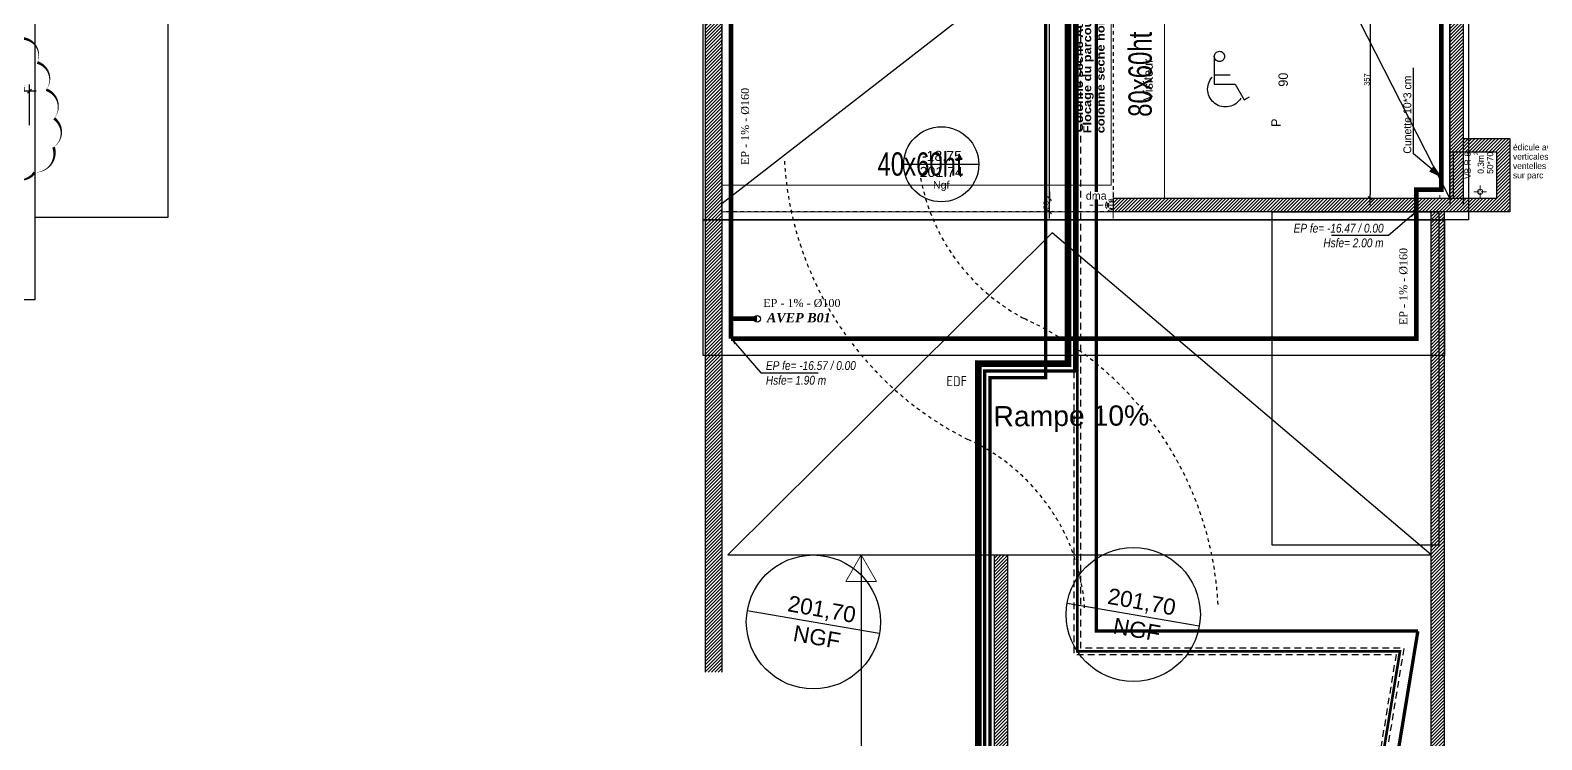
# Model space of a CAD drawing. Header units: centimetres. Extents: x 2452 to 16512, y -4226 to 6371.
# Drawn here: x 9811 to 12078, y 1532 to 2597 of the extents above; entities that cross this region are included whole.
import ezdxf

# ---------------------------------------------------------------- set-up
doc = ezdxf.new("R2010")
doc.units = ezdxf.units.CM
doc.header["$PDMODE"] = 67
for name, pattern in [('ACAD_ISO02W100', [15, 12, -3]), ('prlm_ef', [0.165, 0.1, -0.065]), ('prlm_ep', [2.5, 1.25, -0.25, 0.25, -0.25, 0.25, -0.25]), ('Style de ligne -11', [0.347222, 0.20828, -0.138942]), ('VW-01', [0.41656, 0.20828, -0.20828])]:
    doc.linetypes.add(name, pattern=pattern)
doc.layers.get('0').update_dxf_attribs({"color": 252, "lineweight": 18})
for name, color, linetype, lineweight in [('01_poutres', 40, 'Continuous', 20), ('01_texte_repere', 252, 'Continuous', 20), ('prlm-ELEC-BT', 1, 'Continuous', 25), ('prlm-ELEC-CFO', 1, 'Continuous', 25), ('prlm-TELECOM', 3, 'Continuous', 25)]:
    doc.layers.add(name, color=color, linetype=linetype, lineweight=lineweight)
for name, color, linetype in [('01_texte', 252, 'Continuous'), ('B GÈnÈral_Hatch', 252, 'Continuous'), ('B Général', 252, 'Continuous'), ('C ANNOTATIONS-cotation', 252, 'Continuous'), ('C ANNOTATIONS-Niveaux', 252, 'Continuous'), ('C ANNOTATIONS-prestations', 252, 'Continuous'), ('C ANNOTATIONS-texte', 252, 'Continuous'), ('C ANNOTATIONS-texte_Hatch', 252, 'Continuous'), ('prlm-BA', 30, 'Continuous'), ('prlm-EAU-EF', 161, 'Continuous'), ('prlm-EAU-EP', 141, 'Continuous'), ('prlm-EAU-EPEXT', 145, 'Continuous'), ('prlm-MOD', 64, 'Continuous')]:
    doc.layers.add(name, color=color, linetype=linetype)
doc.layers.add('prlm-ZEROPLOT', color=254, linetype='Continuous', plot=False)
doc.styles.add('Arial', font='arial.ttf')
doc.styles.add('CEDREP', font='GILC____.TTF')
doc.styles.add('Eurostile', font='Eurosti.TTF')
doc.styles.add('Eurostile (bold)', font='Eurostib.TTF')
doc.styles.add('Geneva', font='arial.ttf')
doc.styles.add('Helvetica', font='arial.ttf')
doc.styles.add('prlm-eau-ef', font='ariblk.ttf', dxfattribs={"height": 18})
doc.styles.add('prlm-eau-ep', font='timesbi.ttf', dxfattribs={"height": 18})
doc.styles.add('prlm-eau-euev', font='pala.ttf', dxfattribs={"height": 18})
doc.styles.add('prlm-elec-cfo', font='comic.ttf', dxfattribs={"height": 12})
doc.styles.get("Standard").update_dxf_attribs({"font": 'isocp.shx', "height": 15})
doc.dimstyles.new('100é', dxfattribs={"dimtxt": 8.470801, "dimasz": 6.232178, "dimexe": 10, "dimexo": 25, "dimgap": 1, "dimtad": 1, "dimdec": 1, "dimtxsty": 'Eurostile', "dimblk": 'VW_SLASH', "dimblk1": 'VW_SLASH', "dimblk2": 'VW_SLASH', "dimcen": 0, "dimdle": 10, "dimazin": 0, "dimtfac": 1, "dimtdec": 1, "dimtix": 1, "dimtmove": 0, "dimatfit": 0, "dimldrblk": 'VW_FILLEDARROW', "dimfxl": 50.8, "dimfxlon": 1, "dimfrac": 2, "dimtolj": 1, "dimarcsym": 0})
doc.dimstyles.new('ISO-25', dxfattribs={"dimtxt": 2.5, "dimasz": 2.5, "dimexe": 1.25, "dimexo": 0.625, "dimtad": 1, "dimtxsty": 'Standard', "dimcen": 2.5, "dimadec": 0, "dimazin": 0, "dimtfac": 1, "dimtmove": 0, "dimatfit": 3, "dimfxl": 1, "dimarcsym": 0})
pattern_1 = [(45, (0, 0), (2.4253472, -2.6458333), [])]

# ---------------------------------------------------------------- blocks, each defined once
blk = doc.blocks.new('Groupe-3-1')
at = {"layer": 'C ANNOTATIONS-prestations', "linetype": 'VW-01', "ltscale": 25.4}
for centre, radius, start, end in [((11441.6, 2430), 500, 183.3525, 243.3575), ((11441.6, 2430), 300, 186.5002, 243.3575), ((11093.3, 1710), 500, 2.9039, 65.5737), ((11093.3, 1710), 300, 3.874, 65.5737)]:
    blk.add_arc(centre, radius, start, end, dxfattribs=at)
blk = doc.blocks.new('Groupe-26-1')
at = {"layer": 'B Général', "linetype": 'Continuous', "lineweight": 18}
for p, q in [((11057.5, 1809.7), (11034.4, 1769.8)), ((11057.5, 1809.7), (11080.6, 1769.8)), ((11034.4, 1769.8), (11057.5, 1769.8)), ((11080.6, 1769.8), (11057.5, 1769.8))]:
    blk.add_line(p, q, dxfattribs=at)
blk = doc.blocks.new('Groupe-105-1')
at = {"layer": 'B Général', "linetype": 'Continuous'}
blk.add_line((11564.5, 1702.8), (11366.5, 1737), dxfattribs=at)
blk.add_circle((11465.6, 1720.3), 100.5, dxfattribs=at)
at = {"layer": 'B Général', "insert": (11487.8, 1793.1), "char_height": 24.06, "attachment_point": 2, "rotation": 349.9238, "line_spacing_factor": 1.05726, "style": 'Geneva'}
blk.add_mtext('\\P201,70 \\PNGF\\P', dxfattribs=at)
blk = doc.blocks.new('Groupe-106-1')
at = {"layer": 'B Général', "linetype": 'Continuous'}
blk.add_line((11084.7, 1691.6), (10886.8, 1725.8), dxfattribs=at)
blk.add_circle((10985.8, 1709.1), 100.5, dxfattribs=at)
at = {"layer": 'B Général', "insert": (11008.1, 1781.9), "char_height": 24.06, "attachment_point": 2, "rotation": 349.9238, "line_spacing_factor": 1.05726, "style": 'Geneva'}
blk.add_mtext('\\P201,70 \\PNGF\\P', dxfattribs=at)
blk = doc.blocks.new('Groupe-109-1')
at = {"layer": 'B GÈnÈral_Hatch', "linetype": 'Continuous'}
h = blk.add_hatch(dxfattribs=at)
h.set_pattern_fill('50_BETON', color=256, style=0, pattern_type=2)
h.set_pattern_definition(pattern_1)
h.paths.add_polyline_path([(11912.4, 1179.1), (11932.4, 1195.9), (11932.4, 2324.5), (11912.4, 2324.5)])
h = blk.add_hatch(dxfattribs=at)
h.set_pattern_fill('50_BETON', color=256, style=0, pattern_type=2)
h.set_pattern_definition(pattern_1)
h.paths.add_polyline_path([(11257.3, 1058.8), (11277.3, 1065.4), (11277.3, 1809.7), (11257.3, 1809.7)])
at = {"layer": 'B Général', "linetype": 'Continuous'}
for p, q in [((11912.4, 1179.1), (11912.4, 2324.5)), ((11912.4, 1179.1), (11912.4, 2324.5)), ((11932.4, 1195.9), (11932.4, 2324.5)), ((11932.4, 1195.9), (11932.4, 2324.5)), ((10857.7, 1809.7), (11343.9, 2293)), ((11912.4, 1810), (11343.9, 2293)), ((10857.7, 1809.7), (11912.4, 1810)), ((10857.7, 1809.7), (11257.3, 1809.7)), ((11057.5, 1809.7), (11057.5, 869.7)), ((11257.3, 1058.8), (11257.3, 1809.7)), ((11257.3, 1058.8), (11257.3, 1809.7)), ((11277.3, 1065.4), (11277.3, 1809.7)), ((11277.3, 1286.2), (11277.3, 1809.7)), ((11057.5, 1776.3), (11057.5, 921.3))]:
    blk.add_line(p, q, dxfattribs=at)
at = {"layer": 'B Général', "linetype": 'Continuous', "flags": 128}
blk.add_lwpolyline([(11673.9, 1824.5), (11673.9, 2324.5), (11923.9, 2324.5), (11923.9, 1824.5)], close=True, dxfattribs=at)
at = {"layer": 'B Général'}
for name in ['Groupe-105-1', 'Groupe-106-1', 'Groupe-26-1']:
    blk.add_blockref(name, (0, 0), dxfattribs=at)
at = {"layer": 'C ANNOTATIONS-prestations'}
blk.add_blockref('Groupe-3-1', (0, 0), dxfattribs=at)
at = {"layer": 'B Général', "insert": (11255.8, 2032.9), "char_height": 30.39, "attachment_point": 1, "rotation": 0.3682, "line_spacing_factor": 0.830883, "style": 'Helvetica'}
blk.add_mtext('Rampe 10%', dxfattribs=at)
blk = doc.blocks.new('Groupe-113-1')
at = {"layer": 'C ANNOTATIONS-Niveaux', "linetype": 'Continuous'}
for p, q in [((11121.4, 2395.9), (11233.9, 2395.9)), ((11140.1, 2395.9), (11215.1, 2395.9))]:
    blk.add_line(p, q, dxfattribs=at)
blk.add_circle((11177.6, 2395.9), 56.3, dxfattribs=at)
at = {"layer": 'C ANNOTATIONS-Niveaux', "attachment_point": 2, "rotation": 0, "line_spacing_factor": 0.959385, "style": 'Arial'}
for s, insert, char_height in [('-18,75', (11178.6, 2416.1), 15.15), ('201.74', (11177.6, 2392), 15.15), ('Ngf', (11177.6, 2370.7), 11.36)]:
    blk.add_mtext(s, dxfattribs=dict(at, insert=insert, char_height=char_height))
blk = doc.blocks.new('Groupe-116-1')
at = {"layer": 'B Général', "lineweight": 18}
for p, q in [((11985.7625, 2356.1625), (11985.7625, 2363.975)), ((11984.2, 2354.6), (11976.3875, 2354.6)), ((11985.7625, 2353.0375), (11985.7625, 2345.225)), ((11987.325, 2354.6), (11995.1375, 2354.6))]:
    blk.add_line(p, q, dxfattribs=at)
blk.add_circle((11985.7625, 2354.6), 3.9062, dxfattribs=at)
blk = doc.blocks.new('Parking Spaces-12')
at = {"layer": 'B Général', "linetype": 'Continuous'}
for p, q in [((0, 0), (0, 500)), ((357, 0), (357, 500)), ((0, 0), (357, 0))]:
    blk.add_line(p, q, dxfattribs=at)
at = {"layer": 'B Général', "insert": (178.5, 250), "char_height": 14.12, "attachment_point": 5, "line_spacing_factor": 0.894142, "style": 'Eurostile'}
blk.add_mtext('90', dxfattribs=at)
blk = doc.blocks.new('Groupe-124-1')
at = {"layer": 'C ANNOTATIONS-texte_Hatch', "linetype": 'Continuous'}
blk.add_hatch(color=250, dxfattribs=at).paths.add_polyline_path([(11916.3, 2391.6), (11925.5, 2378), (11910.7, 2385.2)])
at = {"layer": 'C ANNOTATIONS-texte', "flags": 128}
blk.add_lwpolyline([(11925.5, 2378), (11885.9, 2411.8), (11885.9, 2540.5)], dxfattribs=at)
blk.add_lwpolyline([(11916.3, 2391.6), (11925.5, 2378), (11910.7, 2385.2)], close=True, dxfattribs=at)
at = {"layer": 'C ANNOTATIONS-texte', "insert": (11870.6, 2411.8), "char_height": 11.765, "attachment_point": 1, "rotation": 90, "line_spacing_factor": 0.894142, "style": 'Eurostile'}
blk.add_mtext('Cunette 10*3 cm', dxfattribs=at)
blk = doc.blocks.new('Hand.')
at = {"layer": 'B Général', "linetype": 'Continuous'}
for p, q in [((-21.3, 34.1), (-21.3, -7.4)), ((-21.3, 6.3), (2.7, 6.3)), ((-21.3, -7.4), (9.9, -7.4)), ((9.9, -7.4), (23.5, -31.1)), ((23.5, -31.1), (31.3, -26.6))]:
    blk.add_line(p, q, dxfattribs=at)
at = {"layer": 'B Général', "linetype": 'Continuous', "flags": 128}
blk.add_lwpolyline([(-13.7, 26.4, -0.414214), (-21.3, 34.1, -0.414214), (-13.7, 41.8, -0.414214), (-6, 34.1, -0.414214)], format="xyb", close=True, dxfattribs=at)
blk.add_lwpolyline([(18.4, -28.8), (18.4, -28.8, -0.440622), (-20.4, -36.6), (-20.4, -36.6, -0.440622), (-24.6, 2.7)], format="xyb", dxfattribs=at)
blk = doc.blocks.new('xi.ep')
at = {"layer": 'prlm-EAU-EP', "color": 0, "linetype": 'ByBlock', "lineweight": -2}
blk.add_circle((0, 0), 5, dxfattribs=at)
blk = doc.blocks.new('xi.epext')
at = {"layer": 'prlm-EAU-EPEXT', "color": 0, "linetype": 'ByBlock', "lineweight": -2}
blk.add_circle((0, 0), 5, dxfattribs=at)
blk = doc.blocks.new('A$C711F189D')
at = {"layer": '01_poutres', "color": 0}
for points in [[(2223, -1013), (2223, -1349.9)], [(2303, -1013), (2303, -1369.9)], [(1638.9, -1349.9), (2223, -1349.9)], [(1638.9, -1389.9), (2226, -1389.9)]]:
    blk.add_lwpolyline(points, dxfattribs=at)
at = {"layer": '01_texte', "color": 0}
for points in [[(2305.3, -859.4), (2305.3, -859.4), (1638.9, -1378)], [(2470.6, -859.4), (2731, -1369.9)]]:
    blk.add_lwpolyline(points, dxfattribs=at)
at = {"layer": '01_texte_repere', "color": 0, "char_height": 35, "width": 164.804, "attachment_point": 8, "style": 'CEDREP'}
for s, insert, rotation in [('80x60ht ', (2284.3, -1183.4), 90), ('40x60ht ', (1936.4, -1336.1), 0.0002)]:
    blk.add_mtext(s, dxfattribs=dict(at, insert=insert, rotation=rotation))
blk = doc.blocks.new('xi.dma')
at = {"layer": 'prlm-ELEC-CFO', "color": 0, "linetype": 'ACAD_ISO02W100', "lineweight": 5, "flags": 128}
for points in [[(0, 0), (0, 35)], [(-20, 0), (20, 0)]]:
    blk.add_lwpolyline(points, dxfattribs=at)
at = {"layer": 'prlm-ELEC-CFO', "color": 0, "linetype": 'ByBlock', "lineweight": 5}
for radius, start, end in [(9, 145, 191.803), (6.5, 145, 199.0387), (9, 55, 125), (5, 145, 207.3745), (6.5, 55, 125), (5, 55, 125), (5, 332.6255, 35), (6.5, 340.9613, 35), (9, 348.197, 35)]:
    blk.add_arc((0, 2.4), radius, start, end, dxfattribs=at)
blk = doc.blocks.new('VW_SLASH')
at = {"linetype": 'ByBlock', "lineweight": -2}
blk.add_line((1.6, 0), (-1, 0), dxfattribs=at)
at = {"lineweight": 20, "flags": 128}
blk.add_lwpolyline([(0.5, 0.5), (-0.5, -0.5)], dxfattribs=at)
blk = doc.blocks.new('*D238')
at = {"layer": 'C ANNOTATIONS-cotation', "color": 0, "linetype": 'Continuous', "lineweight": -2, "transparency": 16777216}
blk.add_line((11821, 2695.2), (11821, 2350.8), dxfattribs=at)
at = {"layer": 'Defpoints', "color": 0, "linetype": 'Continuous', "transparency": 16777216}
for p in [(11899.5, 2701.4), (11821, 2344.6), (11899.5, 2344.6)]:
    blk.add_point(p, dxfattribs=at)
at = {"layer": 'C ANNOTATIONS-cotation', "color": 0, "linetype": 'Continuous', "lineweight": -2, "transparency": 16777216, "xscale": 6.232177734375, "yscale": 6.232177734375, "zscale": 6.232177734375}
for p, rotation in [((11821, 2701.4), 90), ((11821, 2344.6), 270)]:
    blk.add_blockref('VW_SLASH', p, dxfattribs=dict(at, rotation=rotation))
at = {"layer": 'C ANNOTATIONS-cotation', "color": 0, "linetype": 'Continuous', "lineweight": 5, "transparency": 16777216, "insert": (11815.8, 2523), "char_height": 8.47, "attachment_point": 5, "rotation": 90, "style": 'Eurostile'}
blk.add_mtext('\\A1;357', dxfattribs=at)
blk = doc.blocks.new('VW_FILLEDARROW')
at = {"linetype": 'Continuous'}
blk.add_hatch(color=250, dxfattribs=at).paths.add_polyline_path([(-1.6, 0.43), (0, 0), (-1.6, -0.43)])
at = {"flags": 128}
blk.add_lwpolyline([(-1.6, 0.43), (0, 0), (-1.6, -0.43)], close=True, dxfattribs=at)
blk = doc.blocks.new('*D314')
at = {"layer": 'C ANNOTATIONS-cotation', "color": 0, "linetype": 'Continuous', "lineweight": -2, "transparency": 16777216}
for p, q in [((9785.5, 2454.8), (9785.5, 2515.6)), ((9804.3, 2505.6), (9791.7, 2505.6)), ((9810.5, 2454.8), (9810.5, 2515.6))]:
    blk.add_line(p, q, dxfattribs=at)
at = {"layer": 'Defpoints', "color": 0, "linetype": 'Continuous', "transparency": 16777216}
for p in [(9785.5, 2505.6), (9810.5, 2376.1), (9785.5, 2349.6)]:
    blk.add_point(p, dxfattribs=at)
at = {"layer": 'C ANNOTATIONS-cotation', "color": 0, "linetype": 'Continuous', "lineweight": -2, "transparency": 16777216, "xscale": 6.232177734375, "yscale": 6.232177734375, "zscale": 6.232177734375, "rotation": 180}
blk.add_blockref('VW_SLASH', (9785.5, 2505.6), dxfattribs=at)
at = {"layer": 'C ANNOTATIONS-cotation', "color": 0, "linetype": 'Continuous', "lineweight": -2, "transparency": 16777216, "xscale": 6.232177734375, "yscale": 6.232177734375, "zscale": 6.232177734375}
blk.add_blockref('VW_SLASH', (9810.5, 2505.6), dxfattribs=at)
at = {"layer": 'C ANNOTATIONS-cotation', "color": 0, "linetype": 'Continuous', "lineweight": 5, "transparency": 16777216, "insert": (9798, 2510.8), "char_height": 8.47, "attachment_point": 5, "style": 'Eurostile'}
blk.add_mtext('\\A1;25', dxfattribs=at)
blk = doc.blocks.new('*D340')
at = {"layer": 'C ANNOTATIONS-cotation', "color": 0, "linetype": 'Continuous', "lineweight": -2, "transparency": 16777216}
for p, q in [((11346, 3786.4), (11330, 3786.4)), ((11340, 2350.8), (11340, 3780.2))]:
    blk.add_line(p, q, dxfattribs=at)
at = {"layer": 'Defpoints', "color": 0, "linetype": 'Continuous', "transparency": 16777216}
for p in [(11340, 3786.4), (11371, 3786.4), (11609, 2344.6)]:
    blk.add_point(p, dxfattribs=at)
at = {"layer": 'C ANNOTATIONS-cotation', "color": 0, "linetype": 'Continuous', "lineweight": -2, "transparency": 16777216, "xscale": 6.232177734375, "yscale": 6.232177734375, "zscale": 6.232177734375}
for p, rotation in [((11340, 3786.4), 90), ((11340, 2344.6), 270)]:
    blk.add_blockref('VW_SLASH', p, dxfattribs=dict(at, rotation=rotation))
at = {"layer": 'C ANNOTATIONS-cotation', "color": 0, "linetype": 'Continuous', "lineweight": 5, "transparency": 16777216, "insert": (11334.8, 3065.5), "char_height": 8.47, "attachment_point": 5, "rotation": 90, "style": 'Eurostile'}
blk.add_mtext('\\A1;1442', dxfattribs=at)
blk = doc.blocks.new('*D341')
at = {"layer": 'C ANNOTATIONS-cotation', "color": 0, "linetype": 'Continuous', "lineweight": -2, "transparency": 16777216}
blk.add_line((11340, 2330.8), (11340, 2338.3), dxfattribs=at)
at = {"layer": 'Defpoints', "color": 0, "linetype": 'Continuous', "transparency": 16777216}
for p in [(11340, 2344.6), (11609, 2344.6), (11597.5, 2324.6)]:
    blk.add_point(p, dxfattribs=at)
at = {"layer": 'C ANNOTATIONS-cotation', "color": 0, "linetype": 'Continuous', "lineweight": -2, "transparency": 16777216, "xscale": 6.232177734375, "yscale": 6.232177734375, "zscale": 6.232177734375}
for p, rotation in [((11340, 2344.6), 90), ((11340, 2324.6), 270)]:
    blk.add_blockref('VW_SLASH', p, dxfattribs=dict(at, rotation=rotation))
at = {"layer": 'C ANNOTATIONS-cotation', "color": 0, "linetype": 'Continuous', "lineweight": 5, "transparency": 16777216, "insert": (11334.8, 2334.6), "char_height": 8.47, "attachment_point": 5, "rotation": 90, "style": 'Eurostile'}
blk.add_mtext('\\A1;20', dxfattribs=at)

msp = doc.modelspace()

# ---------------------------------------------------------------- hatches: boundary and pattern name
at = {"layer": 'B GÈnÈral_Hatch', "linetype": 'Continuous'}
h = msp.add_hatch(dxfattribs=at)
h.set_pattern_fill('50_BETON', color=256, style=0, pattern_type=2)
h.set_pattern_definition(pattern_1)
h.paths.add_polyline_path([(11960.45, 5437.89), (11940.45, 5437.89), (11940.45, 2334.49), (11960.45, 2334.49)])
h = msp.add_hatch(dxfattribs=at)
h.set_pattern_fill('50_BETON', color=256, style=0, pattern_type=2)
h.set_pattern_definition(pattern_1)
h.paths.add_polyline_path([(10848.39, 1634), (10848.39, 3830.39), (10823.39, 3810.39), (10823.39, 1634)])
h = msp.add_hatch(dxfattribs=at)
h.set_pattern_fill('50_BETON', color=256, style=0, pattern_type=2)
h.set_pattern_definition(pattern_1)
h.paths.add_polyline_path([(12010.45, 2414.49), (12030.45, 2434.49), (11960.45, 2434.49), (11960.45, 2414.49)])
h = msp.add_hatch(dxfattribs=at)
h.set_pattern_fill('50_BETON', color=256, style=0, pattern_type=2)
h.set_pattern_definition(pattern_1)
h.paths.add_polyline_path([(12010.45, 2344.49), (12030.45, 2324.49), (12030.45, 2434.49), (12010.45, 2414.49)])
h = msp.add_hatch(dxfattribs=at)
h.set_pattern_fill('50_BETON', color=256, style=0, pattern_type=2)
h.set_pattern_definition(pattern_1)
h.paths.add_polyline_path([(11435.45, 2324.49), (12030.45, 2324.49), (12010.45, 2344.49), (11435.45, 2344.49)])

# ---------------------------------------------------------------- linework, layer by layer
at = {"layer": 'B Général', "linetype": 'Continuous', "lineweight": 18}
for p, q in [((11960.45, 5437.89), (11960.45, 2334.49)), ((10848.39, 3830.39), (10848.39, 1634)), ((10823.39, 3247.29), (10823.39, 1634)), ((11940.45, 3247.39), (11940.45, 2334.49)), ((11960.45, 2434.49), (12030.45, 2434.49)), ((12030.45, 2434.49), (12030.45, 2324.49)), ((11960.45, 2414.49), (12010.45, 2414.49)), ((12010.45, 2414.49), (12010.45, 2344.49)), ((12010.45, 2344.49), (11435.45, 2344.49)), ((12030.45, 2324.49), (11435.45, 2324.49))]:
    msp.add_line(p, q, dxfattribs=at)
at = {"layer": 'B Général', "linetype": 'Continuous'}
for p, q in [((11960.45, 5437.89), (11960.45, 2334.49)), ((10848.39, 3830.39), (10848.39, 1634)), ((10823.39, 3247.29), (10823.39, 1634)), ((11940.45, 3247.39), (11940.45, 2334.49)), ((11960.45, 2434.49), (12030.45, 2434.49)), ((12030.45, 2434.49), (12030.45, 2324.49)), ((11960.45, 2414.49), (12010.45, 2414.49)), ((12010.45, 2414.49), (12010.45, 2344.49)), ((11435.45, 2344.49), (11435.45, 2324.49)), ((12010.45, 2344.49), (11435.45, 2344.49)), ((12030.45, 2324.49), (11435.45, 2324.49))]:
    msp.add_line(p, q, dxfattribs=at)
at = {"layer": 'B Général', "linetype": 'VW-01', "lineweight": 18, "ltscale": 25.4}
msp.add_line((11925.46, 2344.49), (11925.46, 4689.39), dxfattribs=at)
at = {"layer": 'B Général', "linetype": 'VW-01', "ltscale": 25.4, "flags": 128}
msp.add_lwpolyline([(10848.39, 3786.35), (11435.45, 3786.35), (11435.45, 2324.49), (10848.39, 2324.49)], close=True, dxfattribs=at)
at = {"layer": 'B Général', "linetype": 'Continuous', "flags": 128}
for points in [[(11940.45, 2344.49), (11940.45, 2414.49), (11960.45, 2414.49), (11960.45, 2344.49)], [(11940.45, 2344.49), (11940.45, 2414.49), (11945.45, 2414.49), (11945.45, 2344.49)]]:
    msp.add_lwpolyline(points, close=True, dxfattribs=at)
at = {"layer": 'prlm-EAU-EF', "linetype": 'prlm_ef', "ltscale": 100, "const_width": 4, "flags": 128}
msp.add_lwpolyline([(7096.34, 3799.24), (7096.34, 3849.77), (7096.34, 4051.75), (11381.54, 4051.75), (11381.54, 1665.27), (11865.51, 1665.27), (11642.53, 304.31), (12400.42, 170.63), (12305.13, -393.05)], dxfattribs=at)
at = {"layer": 'prlm-EAU-EF', "linetype": 'prlm_ef', "ltscale": 300, "const_width": 5, "flags": 128}
for points in [[(11410.25, 3960.75), (11410.25, 1695.35), (11892.28, 1695.35)], [(11892.28, 1695.35), (11669.3, 334.39), (12421.43, 196.64), (12326.97, -362.14)]]:
    msp.add_lwpolyline(points, dxfattribs=at)
at = {"layer": 'prlm-EAU-EP', "linetype": 'prlm_ep', "ltscale": 20, "flags": 128}
for points in [[(11889.93, 2324.49, 7, 7, 0), (11889.93, 2357.98, 7, 7, 0), (11927.69, 2357.98, 7, 7, 0), (11927.69, 2357.98, 7, 7, 0), (11927.69, 2357.98, 7, 7, 0), (11927.69, 3556.18, 7, 7, 0), (11979.7, 3556.18, 0, 0, 0)], [(10862.38, 2134.26, 7, 7, 0), (10862.38, 3287.13, 7, 7, 0), (9548.63, 3287.13, 7, 7, 0), (9548.63, 2927.19, 0, 0, 0)], [(10862.38, 2134.26, 7, 7, 0), (11889.93, 2134.26, 7, 7, 0), (11889.93, 2324.49, 7, 7, 0)]]:
    msp.add_lwpolyline(points, format="xyseb", dxfattribs=at)
at = {"layer": 'prlm-EAU-EP', "linetype": 'prlm_ep', "ltscale": 20, "const_width": 7, "flags": 128}
msp.add_lwpolyline([(10901.54, 2164.14), (10862.38, 2164.14)], dxfattribs=at)
at = {"layer": 'prlm-MOD', "linetype": 'prlm_ef', "ltscale": 100, "flags": 128}
for points in [[(7091.34, 3799.24), (7091.34, 3849.77), (7091.34, 4056.75), (11386.54, 4056.75), (11386.54, 1670.27), (11871.4, 1670.27), (11648.27, 308.38), (12406.18, 174.69), (12310.06, -393.89)], [(7101.34, 3799.24), (7101.34, 3849.77), (7101.34, 4046.75), (11376.54, 4046.75), (11376.54, 1660.27), (11859.63, 1660.27), (11636.8, 300.25), (12394.66, 166.56), (12300.2, -392.22)]]:
    msp.add_lwpolyline(points, dxfattribs=at)
at = {"layer": 'prlm-MOD'}
msp.add_lwpolyline([(9775.84, 2383.07, 0, 4.2, 0.5205671), (9818.24, 2383.86, 0, 4.2, 0.5205671), (9818.24, 2383.86, 0, 4.2, 0.5205671), (9846.51, 2421.53, 0, 4.2, 0.5205671), (9846.51, 2421.53, 0, 4.2, 0.5205671), (9847.29, 2464.69, 0, 4.2, 0.5205671), (9847.29, 2464.69, 0, 4.2, 0.5205671), (9835.51, 2507.86, 0, 4.2, 0.5205671), (9835.51, 2507.86, 0, 4.2, 0.5205671), (9822.17, 2548.67, 0, 4.2, 0.5205671), (9822.17, 2548.67, 0, 4.2, 0.5205671), (9800.18, 2584.77, 0, 4.2, 0.5205671)], format="xyseb", dxfattribs=at)
at = {"layer": 'prlm-ZEROPLOT'}
for points in [[(8418.48, 4917.39), (10859.39, 4917.39), (10859.39, 3517.39), (9818.48, 3517.39), (9818.48, 2192.49), (8418.48, 2192.49)], [(10820.39, 3517.39), (11968.45, 3517.39), (11968.45, 2312.49), (10820.39, 2312.49)], [(10018.48, 2952.49), (9818.48, 2952.49), (9818.48, 2316.49), (10018.48, 2316.49)], [(11932.36, 2109.1), (10820.4, 2109.1), (10820.39, 2312.49), (11932.35, 2312.49)]]:
    msp.add_lwpolyline(points, close=True, dxfattribs=at)

# ---------------------------------------------------------------- block references
at = {"layer": 'B Général'}
for name, p, rotation in [('Parking Spaces-12', (11940.45, 2344.39), 90), ('Hand.', (11608.35, 2523.72), 0.00308177007475844)]:
    msp.add_blockref(name, p, dxfattribs=dict(at, rotation=rotation))
for name in ['Groupe-113-1', 'Groupe-109-1', 'Groupe-116-1']:
    msp.add_blockref(name, (0, 0), dxfattribs=at)
at = {"layer": 'C ANNOTATIONS-texte'}
msp.add_blockref('Groupe-124-1', (0, 0), dxfattribs=at)
at = {"layer": 'C ANNOTATIONS-texte', "color": 7}
msp.add_blockref('Groupe-124-1', (0.02, 0.06), dxfattribs=at)
at = {"layer": 'prlm-BA'}
msp.add_blockref('A$C711F189D', (9209.48, 3714.39), dxfattribs=at)
at = {"layer": 'prlm-EAU-EP'}
msp.add_blockref('xi.ep', (10901.54, 2164.14), dxfattribs=at)
at = {"layer": 'prlm-EAU-EPEXT'}
msp.add_blockref('xi.epext', (10901.54, 2164.14), dxfattribs=at)
at = {"layer": 'prlm-ELEC-CFO', "rotation": 90}
msp.add_blockref('xi.dma', (11435.45, 2334.49), dxfattribs=at)

# ---------------------------------------------------------------- texts
at = {"layer": 'B Général', "insert": (11672.47, 2452), "char_height": 14.12, "attachment_point": 1, "rotation": 90, "line_spacing_factor": 0.894142, "style": 'Eurostile'}
msp.add_mtext('P', dxfattribs=at)
at = {"layer": 'B Général', "insert": (12034.97, 2426.26), "char_height": 9.412, "width": 107, "attachment_point": 1, "line_spacing_factor": 0.894142, "style": 'Eurostile'}
msp.add_mtext('édicule avec grille verticales à ventelles en R - 5 sur parc', dxfattribs=at)
at = {"layer": 'C ANNOTATIONS-texte', "rotation": 90, "line_spacing_factor": 0.894142}
for s, insert, char_height, width, attachment_point, style in [('Visiteur', (11480.6, 2522.94), 14.118, 356.898, 2, 'Eurostile'), ('VB R-6\\P{\\fEurostile|b0|i0|c0|p0;0,3m}{\\fEurostile|b0|i0|c0|p0;\\H0.6667x;\\S2^ ;}{\\fEurostile|b0|i0|c0|p0; }{\\fEurostile|b0|i0|c0|p0;50*70}', (11962.18, 2414.49), 9.412, 58.9909, 3, 'Eurostile (bold)'), ('VB R-6\\P{\\fEurostile|b0|i0|c0|p0;0,3m}{\\fEurostile|b0|i0|c0|p0;\\H0.6667x;\\S2^ ;}{\\fEurostile|b0|i0|c0|p0; }{\\fEurostile|b0|i0|c0|p0;50*70}', (11962.2, 2414.55), 9.412, 58.9909, 3, 'Eurostile (bold)')]:
    msp.add_mtext(s, dxfattribs=dict(at, insert=insert, char_height=char_height, width=width, attachment_point=attachment_point, style=style))
at = {"layer": 'C ANNOTATIONS-texte', "color": 7, "insert": (11480.62, 2523), "char_height": 14.118, "width": 356.898, "attachment_point": 2, "rotation": 90, "line_spacing_factor": 0.894142, "style": 'Eurostile'}
msp.add_mtext('Visiteur', dxfattribs=at)
at = {"layer": 'prlm-EAU-EF', "color": 5, "linetype": 'prlm_ef', "ltscale": 100, "insert": (11378.22, 2443.96), "char_height": 12, "width": 543.6853, "attachment_point": 1, "rotation": 90, "style": 'prlm-eau-ef'}
msp.add_mtext('Colonne séche Acier DN 65', dxfattribs=at)
at = {"layer": 'prlm-EAU-EP', "char_height": 12, "width": 151.0859, "attachment_point": 1, "rotation": 90, "style": 'prlm-eau-euev'}
for insert in [(10877.36, 2394.77), (11864.48, 2154.62)]:
    msp.add_mtext('EP - 1% - %%C160', dxfattribs=dict(at, insert=insert))
at = {"layer": 'prlm-EAU-EP'}
for s, insert, char_height, width, attachment_point, style in [('\\pxt15000;{\\fArial Narrow|b0|i1|c0|p34;EP fe= -16.47 / 0.00 Hsfe= 2.00 m}', (11840.93, 2288.9), 13.2, 163.581, 6, 'prlm-eau-ep'), ('EP - 1% - %%C100', (10910.72, 2193.83), 12, 151.0859, 1, 'prlm-eau-euev'), ('\\pxt15000;{\\fArial Narrow|b0|i1|c0|p34;EP fe= -16.57 / 0.00 Hsfe= 1.90 m}', (10914.64, 2082.77), 13.2, 163.581, 4, 'prlm-eau-ep')]:
    msp.add_mtext(s, dxfattribs=dict(at, insert=insert, char_height=char_height, width=width, attachment_point=attachment_point, style=style))
at = {"layer": 'prlm-EAU-EP', "linetype": 'prlm_ep', "ltscale": 20, "insert": (10916.11, 2172.74), "char_height": 14, "width": 111.145, "attachment_point": 1, "style": 'prlm-eau-ep'}
msp.add_mtext('AVEP B01', dxfattribs=at)
at = {"layer": 'prlm-ELEC-BT', "ltscale": 25}
msp.add_text('EDF', height=15, dxfattribs=at).set_placement((11185.42, 2062.96))
at = {"layer": 'prlm-MOD', "linetype": 'prlm_ef', "ltscale": 100, "insert": (11390.43, 2442.44), "char_height": 12, "width": 345.1091, "attachment_point": 1, "rotation": 90, "style": 'prlm-eau-ef'}
msp.add_mtext('Flocage du parcours horizontal de la colonne sèche hors lots techniques', dxfattribs=at)

# ---------------------------------------------------------------- dimensions: what is measured, and where the dimension line sits
at = {"layer": 'C ANNOTATIONS-cotation', "color": 7, "linetype": 'Continuous', "lineweight": 5}
dim = msp.add_linear_dim(base=(11821.02, 2344.55), p1=(11899.47, 2701.45), p2=(11899.47, 2344.55), angle=90, dimstyle='100é', override={"dimtxt": 8.470801, "dimdec": 0, "dimpost": '<>', "dimtxsty": 'Eurostile', "dimse1": 1, "dimse2": 1, "dimtmove": 2}, dxfattribs=at)
dim.commit()
dim.dimension.update_dxf_attribs({"geometry": '*D238', "text_midpoint": (11815.78, 2523)})
dim = msp.add_linear_dim(base=(9785.5, 2505.57), p1=(9810.5, 2376.06), p2=(9785.5, 2349.55), dimstyle='100é', override={"dimtxt": 8.470801, "dimdec": 0, "dimpost": '<>', "dimtxsty": 'Eurostile', "dimtmove": 2}, dxfattribs=at)
dim.commit()
dim.dimension.update_dxf_attribs({"geometry": '*D314', "text_midpoint": (9798, 2510.81)})

# ---------------------------------------------------------------- leaders
at = {"layer": 'prlm-EAU-EP'}
for points in [[(11889.93, 2324.49), (11848.46, 2288.9), (11762.67, 2288.9)], [(10862.38, 2134.26), (10907.1, 2082.77), (10992.9, 2082.77)]]:
    msp.add_leader(points, dimstyle='ISO-25', override={"dimasz": 10, "dimtad": 0}, dxfattribs=at)

# ---------------------------------------------------------------- next in the draw order: texts
at = {"layer": 'prlm-ELEC-CFO', "lineweight": 20, "insert": (11410.02, 2354.82), "char_height": 12, "attachment_point": 2, "line_spacing_factor": 0.8, "style": 'prlm-elec-cfo', "bg_fill": 3, "box_fill_scale": 0.95, "bg_fill_color": 256, "bg_fill_transparency": 0}
msp.add_mtext('dma', dxfattribs=at)

# ---------------------------------------------------------------- next in the draw order: linework, layer by layer
at = {"layer": 'prlm-ELEC-BT', "linetype": 'Style de ligne -11', "ltscale": 100}
for points, const_width in [([(9482.39, 3792.81), (9482.39, 3935.36), (11377.81, 3935.36), (11377.81, 2085.51), (11242.88, 2085.51), (11242.88, 1071.86), (11404.83, 856.5), (11292.84, 205.44), (12347.41, 13.77), (12256.31, -558.83)], 5), ([(9505.71, 3788.87), (9505.71, 3922.99), (11367.57, 3922.99), (11367.57, 2096.73), (11233, 2096.73), (11233, 1063.93), (11386.28, 866.21), (11269.56, 193.51), (12324.16, 3.61), (12260.98, -388.17)], 10)]:
    msp.add_lwpolyline(points, dxfattribs=dict(at, const_width=const_width))
at = {"layer": 'prlm-TELECOM', "linetype": 'Style de ligne -11', "ltscale": 100, "const_width": 5}
msp.add_lwpolyline([(9565.68, 3790.19), (9565.68, 3879.15), (11334.15, 3879.15), (11334.15, 2075.8), (11250.74, 2075.8), (11250.74, 1067.56), (11398.15, 857.07), (11282.69, 200.69), (12337.21, 7.94), (12262.58, -452.24)], dxfattribs=at)

# ---------------------------------------------------------------- next in the draw order: dimensions: what is measured, and where the dimension line sits
at = {"layer": 'C ANNOTATIONS-cotation', "color": 7, "linetype": 'Continuous', "lineweight": 5}
for base, p1, p2, override, picture, middle in [((11340.02, 3786.41), (11609.02, 2344.55), (11371.02, 3786.41), {"dimtxt": 8.470801, "dimdec": 0, "dimpost": '<>', "dimtxsty": 'Eurostile', "dimse1": 1, "dimtmove": 2}, '*D340', (11334.78, 3065.48)), ((11340.02, 2344.55), (11597.47, 2324.55), (11609.02, 2344.55), {"dimtxt": 8.470801, "dimdec": 0, "dimpost": '<>', "dimtxsty": 'Eurostile', "dimse1": 1, "dimse2": 1, "dimtmove": 2}, '*D341', (11334.78, 2334.55))]:
    dim = msp.add_linear_dim(base=base, p1=p1, p2=p2, angle=270, dimstyle='100é', override=override, dxfattribs=at)
    dim.commit()
    dim.dimension.update_dxf_attribs({"geometry": picture, "text_midpoint": middle})

doc.saveas('drawing.dxf')
